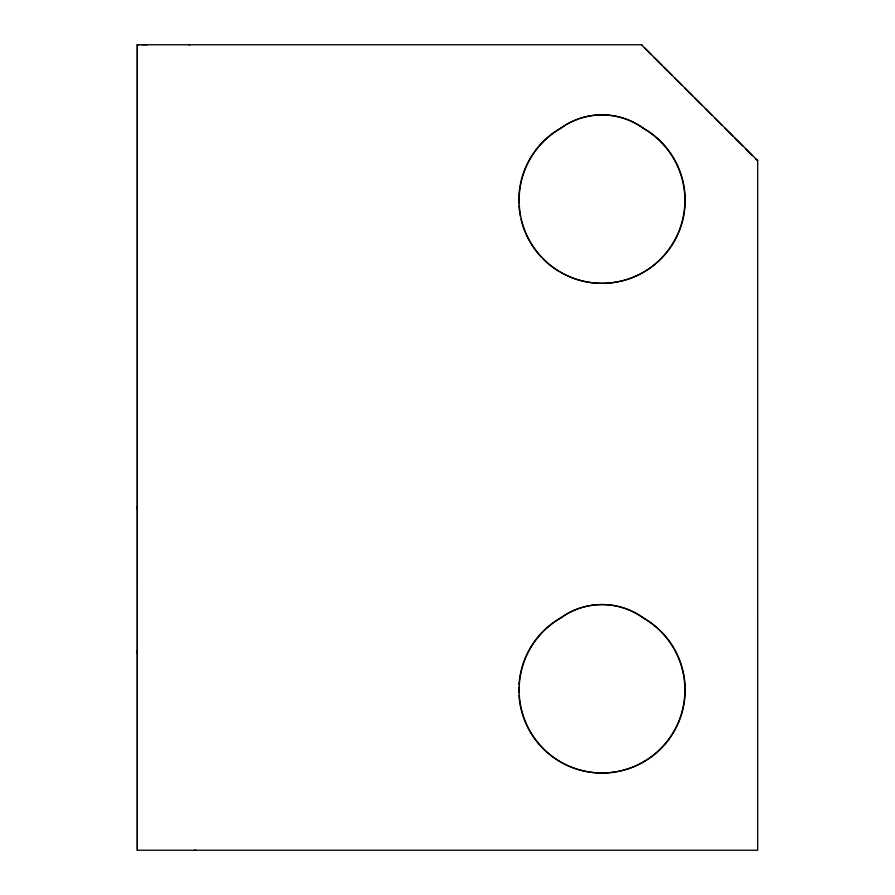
<?xml version="1.0" encoding="UTF-8"?>
<svg xmlns="http://www.w3.org/2000/svg" width="895" height="895" viewBox="0 0 895 895"><rect width="100%" height="100%" fill="white"/><g stroke="black" fill="none" stroke-linecap="round" stroke-linejoin="round"><path stroke-width="1.34" d="M641.48 44.75L757.685 160.608L757.696 850.25L137.315 850.228L137.304 44.761L138.759 44.761M518.854 202.997A83.022 83.022 0 0 1 560.326 128.388L565.495 125.043M518.999 684.574A83.022 83.022 0 0 1 560.326 618.087L565.495 614.731M137.315 850.228L137.304 44.761L138.591 44.761M560.326 128.388L560.65 128.388A70.515 70.515 0 0 1 643.684 128.388A83.022 83.022 0 0 1 665.768 253.654A83.022 83.022 0 0 1 538.566 253.665A83.022 83.022 0 0 1 560.65 128.388M580.005 118.353A70.515 70.515 0 0 1 637.15 124.371L643.684 128.388M560.326 618.087L560.662 618.076A70.515 70.515 0 0 1 643.684 618.076A83.022 83.022 0 0 1 665.779 743.353A83.022 83.022 0 0 1 538.577 743.353A83.022 83.022 0 0 1 560.662 618.076M566.524 614.059A70.515 70.515 0 0 1 637.162 614.059L643.684 618.076M141.947 44.761L147.194 44.761M188.7 44.761L189.997 44.761M194.495 850.25L195.804 850.25M137.304 44.761L641.849 44.761M757.685 160.608L755.369 158.639M644.434 47.703L651.303 54.573M654.245 57.515L662.099 65.369M664.068 67.338L671.921 75.191M674.864 78.133L681.744 85.003M684.686 87.956L692.54 95.81M694.498 97.768L702.351 105.621M705.305 108.575L712.174 115.444M715.116 118.386L721.996 125.255M724.939 128.209L732.792 136.062M734.761 138.02L742.615 145.874M745.557 148.827L752.426 155.696M137.315 506.536L137.315 509.042M137.304 650.788L137.304 653.283M643.36 618.076A83.022 83.022 0 0 1 645.675 760.493A83.022 83.022 0 0 1 518.999 695.393M518.865 692.685A83.022 83.022 0 0 1 518.865 687.293M643.348 128.388A83.022 83.022 0 0 1 673.745 241.807A83.022 83.022 0 0 1 560.326 272.203M559.162 271.521A83.022 83.022 0 0 1 543.131 259.002M541.251 257.066A83.022 83.022 0 0 1 520.991 219.174M520.409 216.512A83.022 83.022 0 0 1 518.988 205.705M566.524 124.371A70.515 70.515 0 0 1 578.841 118.744"/></g></svg>
